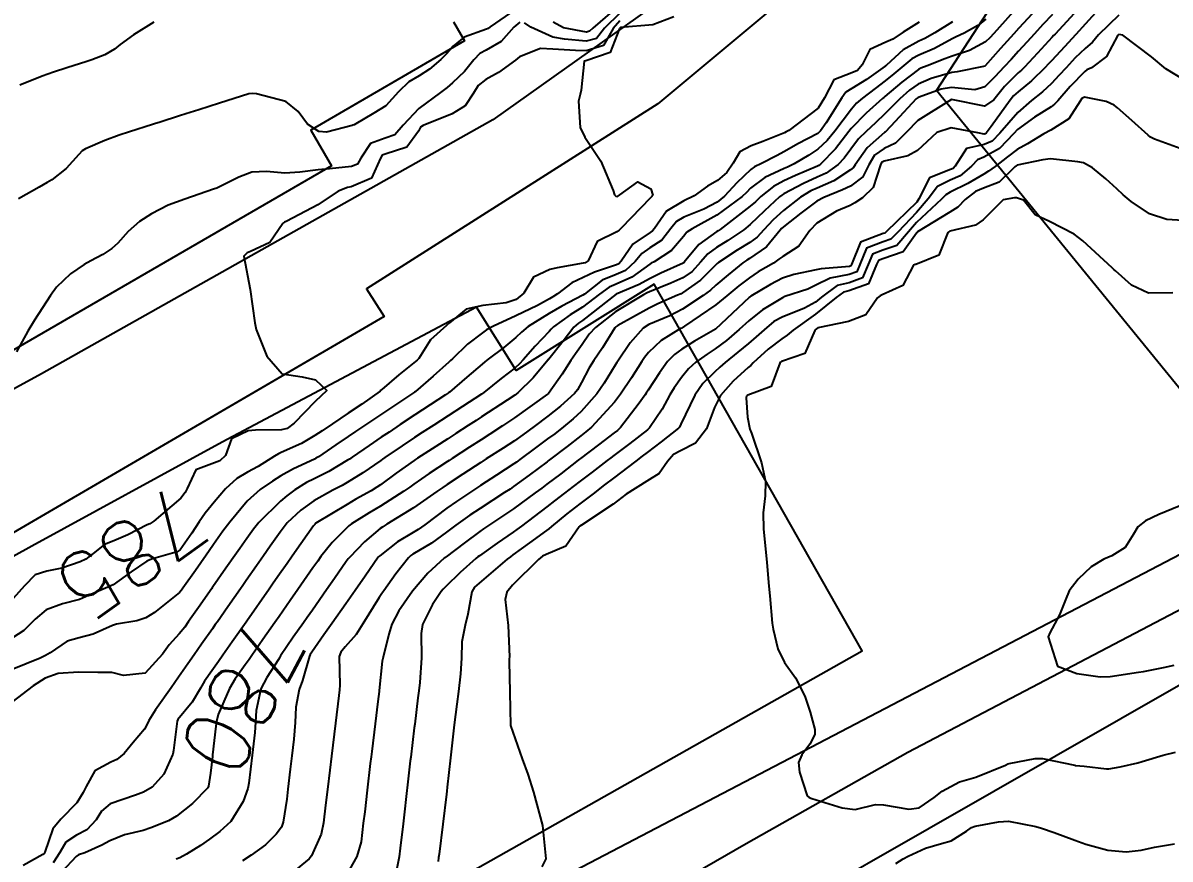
# Model space of a CAD drawing. Header units: metres. Extents: x 318500 to 325275, y 7408834 to 7428799.
# Drawn here: x 321352.7 to 321421.7, y 7423865.1 to 7423915.4 of the extents above; entities that cross this region are included whole.
import ezdxf
from ezdxf.enums import TextEntityAlignment as Align

# ---------------------------------------------------------------- set-up
doc = ezdxf.new("R2010")
doc.units = ezdxf.units.M
doc.header["$MEASUREMENT"] = 0
for name, color, linetype in [('Cotas', 45, 'Continuous'), ('Curvas de Nivel 1m', 11, 'Continuous'), ('Curvas de Nivel 5m', 15, 'Continuous'), ('Edificações', 30, 'Continuous'), ('Vias Primárias', 230, 'Continuous')]:
    doc.layers.add(name, color=color, linetype=linetype)
doc.styles.add('Style-STANDARD', font='STANDARD.shx')

msp = doc.modelspace()

# ---------------------------------------------------------------- linework, layer by layer
at = {"layer": 'Curvas de Nivel 1m', "flags": 128}
for points, elevation in [([(321382.603, 7423916.4), (321380.795, 7423915.157), (321380.69, 7423915.056), (321380.588, 7423915.007), (321379.235, 7423914.518), (321378.572, 7423913.983), (321378.202, 7423913.549), (321377.848, 7423913.191), (321377.153, 7423912.599), (321376.545, 7423912.198), (321375.909, 7423911.849), (321375.292, 7423911.229), (321374.522, 7423910.406), (321373.803, 7423909.961), (321372.634, 7423909.259), (321372.544, 7423909.225), (321372.509, 7423909.213), (321370.971, 7423908.815), (321370.503, 7423908.843), (321369.819, 7423909.3), (321369.268, 7423910.059), (321368.523, 7423910.65), (321366.75, 7423911.115), (321366.528, 7423911.141), (321366.299, 7423911.115), (321364.522, 7423910.549), (321363.285, 7423910.156), (321362.515, 7423909.913), (321362.13, 7423909.788), (321360.973, 7423909.415), (321360.622, 7423909.305), (321360.508, 7423909.265), (321359.116, 7423908.826), (321358.498, 7423908.625), (321357.645, 7423908.31), (321356.485, 7423907.806), (321356.276, 7423907.68), (321356.081, 7423907.476), (321355.322, 7423906.632), (321354.457, 7423905.955), (321354.175, 7423905.784), (321353.683, 7423905.512), (321352.443, 7423904.797)], 788), ([(321412.607, 7423916.453), (321411.085, 7423914.753), (321410.85, 7423914.492), (321410.582, 7423914.242), (321409.615, 7423913.729), (321408.569, 7423913.377), (321408.138, 7423913.215), (321407.082, 7423912.802), (321406.702, 7423912.664), (321406.557, 7423912.591), (321405.55, 7423911.82), (321404.532, 7423910.952), (321404.467, 7423910.904), (321404.393, 7423910.841), (321403.416, 7423909.956), (321402.512, 7423909.032), (321402.376, 7423908.862), (321401.559, 7423907.809), (321400.659, 7423906.887), (321400.555, 7423906.813), (321400.478, 7423906.772), (321399.168, 7423906.211), (321398.464, 7423905.882), (321397.843, 7423905.542), (321397.08, 7423904.934), (321396.757, 7423904.627), (321396.444, 7423904.352), (321394.64, 7423902.967), (321394.516, 7423902.882), (321394.428, 7423902.828), (321393.346, 7423902.056), (321392.473, 7423900.999), (321392.44, 7423900.959), (321392.399, 7423900.935), (321391.067, 7423900.336), (321390.384, 7423899.982), (321389.764, 7423899.644), (321388.37, 7423899.063), (321386.354, 7423897.487), (321386.113, 7423897.322), (321385.837, 7423897.085), (321385.183, 7423896.246), (321384.321, 7423895.166), (321384.288, 7423895.133), (321384.265, 7423895.101), (321383.392, 7423894.026), (321382.476, 7423893.127), (321382.289, 7423892.987), (321381.835, 7423892.686), (321380.275, 7423891.684), (321379.96, 7423891.476), (321379.484, 7423891.168), (321378.749, 7423890.689), (321378.258, 7423890.374), (321377.534, 7423889.908), (321376.443, 7423889.207), (321376.322, 7423889.126), (321376.238, 7423889.069), (321375.158, 7423888.294), (321374.216, 7423887.607), (321373.999, 7423887.457), (321373.64, 7423887.246), (321372.73, 7423886.729), (321372.202, 7423886.42), (321370.332, 7423885.288), (321370.255, 7423885.223), (321370.188, 7423885.14), (321369.423, 7423884.046), (321368.9, 7423883.303), (321368.594, 7423882.865), (321368.144, 7423882.22), (321367.766, 7423881.685), (321367.513, 7423881.319), (321366.169, 7423879.397), (321366.127, 7423879.34), (321365.293, 7423878.151), (321364.735, 7423877.36), (321364.465, 7423876.973), (321364.066, 7423876.405), (321363.635, 7423875.795), (321363.388, 7423875.377), (321362.888, 7423874.535), (321362.031, 7423873.478), (321361.99, 7423873.391), (321361.776, 7423871.621), (321361.728, 7423871.394), (321361.185, 7423870.199), (321360.493, 7423869.412), (321359.967, 7423869.106), (321359.477, 7423868.94), (321357.96, 7423868.41), (321357.446, 7423867.964), (321357.117, 7423867.458), (321356.559, 7423866.846), (321355.936, 7423866.529), (321355.3, 7423866.109), (321354.924, 7423865.485), (321354.528, 7423864.873)], 781), ([(321416.377, 7423916.453), (321414.763, 7423914.707), (321414.679, 7423914.618), (321414.587, 7423914.517), (321413.716, 7423913.57), (321412.932, 7423912.724), (321412.744, 7423912.541), (321412.555, 7423912.374), (321411.729, 7423911.556), (321411.081, 7423910.752), (321410.526, 7423910.367), (321408.53, 7423910.78), (321406.517, 7423909.516), (321405.832, 7423908.82), (321405.18, 7423908.149), (321404.495, 7423907.827), (321403.903, 7423907.431), (321403.566, 7423906.849), (321403.205, 7423906.116), (321402.461, 7423905.571), (321401.976, 7423905.348), (321400.87, 7423904.884), (321400.448, 7423904.668), (321399.484, 7423903.948), (321398.432, 7423903.12), (321398.327, 7423903.025), (321398.24, 7423902.922), (321397.426, 7423901.919), (321396.404, 7423901.22), (321396.228, 7423901.117), (321395.988, 7423900.946), (321395.109, 7423900.24), (321394.379, 7423899.603), (321394.042, 7423899.308), (321393.61, 7423898.981), (321392.362, 7423898.16), (321391.597, 7423897.768), (321390.352, 7423897.246), (321390, 7423897.025), (321389.224, 7423896.149), (321388.48, 7423895.048), (321388.418, 7423894.949), (321388.316, 7423894.79), (321387.652, 7423893.708), (321387.208, 7423893.066), (321386.279, 7423892.001), (321385.8, 7423891.56), (321385.216, 7423891.091), (321384.683, 7423890.677), (321384.259, 7423890.36), (321383.539, 7423889.823), (321382.596, 7423889.125), (321382.393, 7423888.972), (321382.236, 7423888.863), (321381.186, 7423888.185), (321380.216, 7423887.56), (321379.974, 7423887.402), (321379.612, 7423887.166), (321378.772, 7423886.607), (321378.2, 7423886.196), (321376.88, 7423885.2), (321376.479, 7423884.912), (321376.183, 7423884.733), (321375.234, 7423884.164), (321374.161, 7423883.328), (321374.117, 7423883.285), (321374.075, 7423883.241), (321373.28, 7423882.106), (321372.683, 7423881.252), (321372.122, 7423880.45), (321371.299, 7423879.272), (321370.807, 7423878.572), (321370.084, 7423877.54), (321369.979, 7423877.393), (321369.933, 7423877.291), (321369.518, 7423875.836), (321369.323, 7423875.297), (321369.111, 7423874.228), (321369.08, 7423873.299), (321369.005, 7423872.31), (321368.882, 7423871.301), (321368.788, 7423870.506), (321368.645, 7423869.303), (321368.574, 7423868.701), (321368.369, 7423867.306), (321368.252, 7423867.001), (321367.939, 7423866.581), (321367.301, 7423865.948), (321366.439, 7423865.332), (321365.916, 7423864.975)], 778), ([(321417.822, 7423916.662), (321416.596, 7423915.328), (321416.006, 7423914.689), (321415.326, 7423913.952), (321414.566, 7423913.132), (321414.359, 7423912.907), (321414.173, 7423912.706), (321413.357, 7423911.909), (321412.538, 7423911.24), (321412.274, 7423910.993), (321412.065, 7423910.737), (321410.921, 7423909.161), (321410.617, 7423908.758), (321410.566, 7423908.702), (321410.509, 7423908.685), (321410.123, 7423908.764), (321408.513, 7423909.072), (321407.66, 7423908.793), (321407.065, 7423908.238), (321406.493, 7423907.705), (321405.921, 7423907.386), (321404.483, 7423907.066), (321404.337, 7423906.987), (321404.265, 7423906.842), (321403.821, 7423905.485), (321403.181, 7423904.853), (321402.734, 7423904.57), (321402.445, 7423904.407), (321401.631, 7423904.062), (321400.434, 7423903.335), (321400.012, 7423902.896), (321399.368, 7423901.954), (321398.406, 7423901.334), (321398.161, 7423901.165), (321397.828, 7423900.926), (321396.921, 7423900.406), (321396.387, 7423900.055), (321395.759, 7423899.57), (321395.039, 7423898.96), (321394.364, 7423898.42), (321392.494, 7423897.141), (321392.35, 7423897.047), (321392.322, 7423897.029), (321392.254, 7423897.001), (321391.075, 7423896.276), (321390.328, 7423895.564), (321390.089, 7423895.258), (321389.928, 7423895.026), (321389.303, 7423894.037), (321388.648, 7423893.045), (321388.285, 7423892.57), (321386.897, 7423891.071), (321386.563, 7423890.778), (321386.262, 7423890.55), (321385.431, 7423889.91), (321384.377, 7423889.099), (321384.3, 7423889.038), (321384.238, 7423888.993), (321383.155, 7423888.187), (321382.216, 7423887.497), (321381.998, 7423887.348), (321381.673, 7423887.138), (321380.2, 7423886.185), (321379.588, 7423885.774), (321378.749, 7423885.174), (321378.428, 7423884.936), (321378.184, 7423884.75), (321377.269, 7423884.098), (321376.163, 7423883.425), (321376.033, 7423883.341), (321375.89, 7423883.214), (321375.132, 7423882.238), (321374.406, 7423881.227), (321374.294, 7423881.063), (321374.126, 7423880.826), (321373.142, 7423879.245), (321372.744, 7423878.607), (321372.089, 7423877.85), (321371.817, 7423877.532), (321371.725, 7423877.265), (321371.761, 7423875.557), (321371.747, 7423875.265), (321371.7, 7423874.919), (321371.503, 7423873.268), (321371.343, 7423871.937), (321371.263, 7423871.271), (321371.165, 7423870.446), (321371.027, 7423869.274), (321370.912, 7423868.33), (321370.786, 7423867.277), (321370.634, 7423866.585), (321370.067, 7423865.288), (321369.918, 7423865.102), (321368.93, 7423864.279)], 777), ([(321388.604, 7423916.469), (321386.986, 7423915.074), (321386.785, 7423914.879), (321386.586, 7423914.83), (321385.211, 7423915.094), (321384.593, 7423915.421)], 788), ([(321414.602, 7423915.898), (321414.033, 7423915.279), (321413.52, 7423914.721), (321413.071, 7423914.234), (321412.574, 7423913.691), (321412.118, 7423913.186), (321411.702, 7423912.743), (321411.152, 7423912.15), (321410.542, 7423911.532), (321409.943, 7423911.362), (321408.541, 7423911.499), (321407.92, 7423911.408), (321406.531, 7423910.902), (321406.475, 7423910.867), (321406.412, 7423910.812), (321405.144, 7423909.458), (321404.576, 7423908.839), (321404.542, 7423908.807), (321404.509, 7423908.784), (321403.47, 7423907.876), (321402.75, 7423906.857), (321402.643, 7423906.693), (321402.475, 7423906.539), (321401.46, 7423905.881), (321400.458, 7423905.436), (321400.077, 7423905.274), (321399.47, 7423904.905), (321398.442, 7423904.11), (321397.813, 7423903.549), (321397.25, 7423902.932), (321396.857, 7423902.502), (321396.419, 7423902.179), (321395.656, 7423901.706), (321394.539, 7423900.968), (321394.459, 7423900.91), (321394.398, 7423900.849), (321393.454, 7423899.914), (321392.372, 7423899.14), (321392.279, 7423899.093), (321392.06, 7423899.003), (321390.892, 7423898.487), (321390.362, 7423898.231), (321388.477, 7423897.174), (321388.35, 7423897.094), (321388.304, 7423897.051), (321387.561, 7423895.832), (321387.041, 7423895.069), (321386.758, 7423894.628), (321386.3, 7423893.763), (321386.055, 7423893.321), (321385.865, 7423893.084), (321385.039, 7423892.335), (321384.276, 7423891.726), (321383.449, 7423891.112), (321382.771, 7423890.613), (321382.257, 7423890.248), (321381.588, 7423889.802), (321380.571, 7423889.155), (321380.37, 7423889.026), (321380.237, 7423888.941), (321379.161, 7423888.236), (321378.217, 7423887.623), (321377.952, 7423887.445), (321377.589, 7423887.189), (321376.2, 7423886.217), (321374.598, 7423885.234), (321374.346, 7423885.079), (321374.186, 7423884.969), (321373.251, 7423884.172), (321372.358, 7423883.258), (321372.271, 7423883.145), (321372.156, 7423882.985), (321371.444, 7423881.967), (321370.958, 7423881.278), (321370.118, 7423880.071), (321369.796, 7423879.61), (321369.577, 7423879.295), (321368.968, 7423878.43), (321368.206, 7423877.309), (321368.155, 7423877.233), (321368.077, 7423877.099), (321367.375, 7423876.006), (321367.026, 7423875.325), (321366.737, 7423874.03), (321366.699, 7423873.33), (321366.654, 7423872.697), (321366.494, 7423871.333), (321366.297, 7423869.657), (321366.229, 7423869.336), (321365.962, 7423868.56), (321365.211, 7423867.351), (321364.551, 7423866.751), (321363.934, 7423866.289), (321363.395, 7423865.908), (321362.547, 7423865.384), (321362.144, 7423865.161), (321361.917, 7423865.082)], 779), ([(321418.602, 7423915.848), (321417.379, 7423914.668), (321417.022, 7423914.235), (321416.577, 7423913.845), (321415.969, 7423913.289), (321415.431, 7423912.691), (321415.016, 7423912.233), (321414.546, 7423911.734), (321414.012, 7423911.234), (321413.35, 7423910.718), (321412.523, 7423910.001), (321411.445, 7423908.746), (321410.99, 7423908.265), (321410.5, 7423908.068), (321409.432, 7423907.835), (321408.76, 7423906.777), (321408.629, 7423906.627), (321408.477, 7423906.573), (321407.211, 7423906.057), (321406.58, 7423904.808), (321406.448, 7423904.611), (321404.621, 7423902.837), (321404.522, 7423902.746), (321404.428, 7423902.714), (321403.077, 7423902.197), (321402.533, 7423900.859), (321402.495, 7423900.763), (321402.398, 7423900.727), (321400.697, 7423900.584), (321400.395, 7423900.53), (321399.051, 7423900.249), (321398.387, 7423900.035), (321397.666, 7423899.642), (321396.482, 7423898.939), (321396.415, 7423898.894), (321396.369, 7423898.86), (321394.35, 7423896.97), (321393.094, 7423896.233), (321392.331, 7423895.764), (321391.883, 7423895.448), (321391.461, 7423895.009), (321390.981, 7423894.343), (321390.294, 7423893.284), (321390.192, 7423893.121), (321390.124, 7423893.022), (321389.693, 7423892.437), (321388.64, 7423891.044), (321388.451, 7423890.863), (321388.265, 7423890.721), (321387.316, 7423890.002), (321386.242, 7423889.188), (321386.18, 7423889.142), (321386.103, 7423889.081), (321385.049, 7423888.27), (321384.218, 7423887.637), (321383.914, 7423887.405), (321383.518, 7423887.11), (321382.2, 7423886.15), (321380.708, 7423885.152), (321380.396, 7423884.948), (321380.185, 7423884.797), (321379.247, 7423884.097), (321378.161, 7423883.269), (321378.11, 7423883.232), (321378.037, 7423883.182), (321377.05, 7423882.293), (321376.13, 7423881.21), (321375.309, 7423880.028), (321374.885, 7423879.222), (321374.711, 7423878.614), (321374.368, 7423877.227), (321374.32, 7423876.985), (321374.13, 7423875.229), (321374.123, 7423875.165), (321374.05, 7423874.569), (321373.887, 7423873.232), (321373.681, 7423871.559), (321373.643, 7423871.235), (321373.595, 7423870.835), (321373.41, 7423869.239), (321373.263, 7423867.938), (321373.177, 7423867.242), (321373.044, 7423866.132), (321372.793, 7423865.247), (321371.904, 7423863.684)], 776), ([(321388.599, 7423915.975), (321387.681, 7423915.064), (321387.199, 7423914.453), (321386.578, 7423914.286), (321385.266, 7423914.407), (321384.581, 7423914.532), (321383.254, 7423915.12), (321382.861, 7423915.395)], 787), ([(321408.597, 7423915.458), (321407.531, 7423914.796), (321406.943, 7423914.446), (321406.582, 7423914.28), (321405.63, 7423913.769), (321404.621, 7423912.839), (321404.59, 7423912.809), (321404.559, 7423912.787), (321403.423, 7423911.975), (321402.539, 7423911.439), (321402.186, 7423911.215), (321401.939, 7423910.869), (321401.012, 7423909.38), (321400.66, 7423908.888), (321400.592, 7423908.805), (321400.508, 7423908.738), (321399.301, 7423908.105), (321398.491, 7423907.648), (321398.022, 7423907.389), (321397.121, 7423906.934), (321396.693, 7423906.722), (321396.475, 7423906.576), (321395.642, 7423905.772), (321394.9, 7423904.963), (321394.446, 7423904.597), (321393.65, 7423904.19), (321392.437, 7423903.707), (321391.999, 7423903.44), (321391.672, 7423903.008), (321391.122, 7423902.31), (321390.412, 7423901.845), (321389.923, 7423901.511), (321389.529, 7423901.033), (321388.935, 7423900.499), (321388.388, 7423900.258), (321387.539, 7423899.906), (321386.472, 7423899.078), (321386.369, 7423899.007), (321385.109, 7423898.346), (321384.358, 7423897.904), (321383.091, 7423897.119), (321382.682, 7423896.788), (321382.34, 7423896.452), (321381.616, 7423895.855), (321380.686, 7423895.155), (321380.479, 7423894.996), (321380.316, 7423894.867), (321379.396, 7423894.077), (321378.363, 7423893.179), (321378.323, 7423893.146), (321378.289, 7423893.127), (321378.118, 7423893.012), (321376.276, 7423891.814), (321375.387, 7423891.223), (321374.726, 7423890.77), (321374.258, 7423890.46), (321373.529, 7423889.969), (321372.499, 7423889.257), (321372.344, 7423889.153), (321372.237, 7423889.082), (321371.1, 7423888.404), (321370.22, 7423887.966), (321369.771, 7423887.74), (321369.057, 7423887.302), (321368.57, 7423886.943), (321368.203, 7423886.62), (321366.896, 7423885.329), (321366.575, 7423884.943), (321366.176, 7423884.378), (321365.746, 7423883.767), (321365.454, 7423883.351), (321364.917, 7423882.59), (321364.132, 7423881.47), (321364.089, 7423881.412), (321364.062, 7423881.371), (321363.268, 7423880.229), (321362.677, 7423879.384), (321362.445, 7423879.047), (321362.099, 7423878.629), (321361.51, 7423877.978), (321361.11, 7423877.405), (321360.063, 7423876.262), (321358.762, 7423876.141), (321358.063, 7423876.319), (321357.215, 7423876.306), (321356.063, 7423876.335), (321354.826, 7423876.253), (321354.057, 7423875.968), (321353.324, 7423875.511), (321352.04, 7423874.522)], 783), ([(321406.596, 7423915.437), (321405.641, 7423914.824), (321405.002, 7423914.416), (321404.581, 7423914.231), (321403.636, 7423913.788), (321403.165, 7423912.854), (321402.89, 7423912.522), (321402.553, 7423912.379), (321401.471, 7423911.951), (321400.899, 7423910.884), (321400.524, 7423910.261), (321398.756, 7423908.916), (321398.601, 7423908.827), (321398.508, 7423908.781), (321397.187, 7423908.246), (321396.496, 7423907.997), (321395.813, 7423907.628), (321395.417, 7423906.956), (321395.039, 7423906.394), (321394.464, 7423905.908), (321393.874, 7423905.563), (321393.058, 7423904.991), (321392.447, 7423904.681), (321391.4, 7423904.051), (321390.679, 7423903.018), (321390.573, 7423902.873), (321390.426, 7423902.779), (321389.371, 7423902.081), (321388.687, 7423901.046), (321388.548, 7423900.898), (321388.397, 7423900.834), (321387.067, 7423900.393), (321386.385, 7423900.08), (321385.721, 7423899.746), (321384.842, 7423899.095), (321384.563, 7423898.903), (321384.367, 7423898.794), (321383.645, 7423898.393), (321382.356, 7423897.764), (321380.997, 7423897.15), (321380.587, 7423896.916), (321380.344, 7423896.74), (321379.45, 7423896.052), (321378.542, 7423895.178), (321378.427, 7423895.07), (321378.317, 7423894.971), (321377.371, 7423894.127), (321376.306, 7423893.21), (321376.29, 7423893.197), (321376.251, 7423893.172), (321374.276, 7423891.848), (321373.913, 7423891.604), (321373.373, 7423891.249), (321372.708, 7423890.811), (321372.259, 7423890.508), (321371.523, 7423889.999), (321370.481, 7423889.286), (321370.331, 7423889.196), (321370.238, 7423889.147), (321368.975, 7423888.556), (321368.222, 7423888.134), (321367.709, 7423887.826), (321366.974, 7423887.329), (321366.203, 7423886.616), (321365.145, 7423885.356), (321364.735, 7423884.808), (321364.17, 7423884.009), (321363.904, 7423883.633), (321363.723, 7423883.374), (321363.08, 7423882.446), (321362.335, 7423881.388), (321362.252, 7423881.265), (321362.127, 7423881.127), (321360.633, 7423879.93), (321360.112, 7423879.604), (321359.563, 7423879.428), (321358.332, 7423879.221), (321358.105, 7423879.144), (321356.936, 7423878.623), (321356.094, 7423878.399), (321355.367, 7423878.205), (321354.351, 7423877.496), (321354.077, 7423877.325), (321353.742, 7423877.172), (321352.065, 7423876.499)], 784), ([(321388.595, 7423915.516), (321388.207, 7423915.056), (321387.614, 7423914.025), (321386.569, 7423913.711), (321385.931, 7423913.725), (321384.571, 7423913.806), (321383.832, 7423913.85), (321382.563, 7423913.339), (321382.449, 7423913.245), (321382.317, 7423913.134), (321381.305, 7423912.392), (321380.542, 7423911.971), (321380.091, 7423911.61), (321379.795, 7423911.167), (321379.305, 7423910.389), (321378.517, 7423909.921), (321376.766, 7423909.206), (321376.608, 7423909.109), (321376.505, 7423908.879), (321375.793, 7423907.918), (321374.484, 7423907.479), (321374.306, 7423907.419), (321374.206, 7423907.243), (321373.669, 7423906.041), (321372.454, 7423905.521), (321372.23, 7423905.487), (321371.667, 7423905.272), (321370.442, 7423904.443), (321368.573, 7423903.459), (321368.431, 7423903.389), (321368.386, 7423903.365), (321368.346, 7423903.321), (321367.557, 7423902.184), (321366.404, 7423901.627), (321366.194, 7423901.552), (321365.986, 7423901.346), (321366.37, 7423899.34), (321366.662, 7423897.337), (321366.74, 7423896.94), (321367.371, 7423895.329), (321368.304, 7423894.283), (321369.502, 7423894.102), (321370.299, 7423893.917), (321370.991, 7423893.279), (321370.283, 7423892.605), (321369.013, 7423891.303), (321368.593, 7423890.979), (321368.264, 7423890.898), (321366.706, 7423890.891), (321366.263, 7423890.845), (321365.253, 7423890.357), (321364.889, 7423889.36), (321364.56, 7423889.04), (321364.233, 7423888.915), (321363.105, 7423888.503), (321362.579, 7423887.386), (321362.466, 7423887.129), (321362.204, 7423886.803), (321360.593, 7423885.414), (321360.343, 7423885.262), (321360.187, 7423885.19), (321359.015, 7423884.6), (321358.172, 7423884.241), (321357.617, 7423884.007), (321356.947, 7423883.462), (321356.497, 7423883.125), (321356.152, 7423882.96), (321355.052, 7423882.581), (321354.144, 7423882.401), (321353.456, 7423882.195), (321352.816, 7423881.52), (321352.122, 7423880.754)], 786), ([(321382.593, 7423915.43), (321382.228, 7423915.135), (321381.46, 7423914.263), (321380.569, 7423913.754), (321380.178, 7423913.551), (321379.825, 7423913.167), (321379.257, 7423912.465), (321378.539, 7423911.773), (321378.219, 7423911.501), (321377.81, 7423911.191), (321376.52, 7423910.227), (321375.58, 7423909.224), (321375.08, 7423908.653), (321374.498, 7423908.444), (321373.61, 7423908.133), (321373.034, 7423907.254), (321372.837, 7423906.894), (321372.472, 7423906.746), (321371.139, 7423906.611), (321370.469, 7423906.539), (321369.363, 7423906.41), (321368.465, 7423906.341), (321367.361, 7423906.437), (321366.466, 7423906.405), (321365.7, 7423906.113), (321364.452, 7423905.479), (321364.376, 7423905.446), (321364.163, 7423905.374), (321362.444, 7423904.791), (321361.437, 7423904.413), (321360.435, 7423903.908), (321359.726, 7423903.431), (321359.033, 7423902.829), (321358.41, 7423902.143), (321358.054, 7423901.805), (321357.509, 7423901.459), (321356.789, 7423901.071), (321356.391, 7423900.848), (321355.569, 7423900.295), (321354.741, 7423899.494), (321354.365, 7423898.989), (321353.416, 7423897.514), (321353.008, 7423896.852), (321352.321, 7423895.604)], 787), ([(321360.59, 7423915.42), (321359.352, 7423914.665), (321358.57, 7423914.09), (321358.214, 7423913.807), (321357.638, 7423913.464), (321356.863, 7423913.168), (321356.554, 7423913.07), (321355.356, 7423912.684), (321354.544, 7423912.422), (321353.866, 7423912.184), (321352.532, 7423911.641)], 789), ([(321410.598, 7423915.608), (321410.13, 7423915.23), (321409.295, 7423914.773), (321408.816, 7423914.548), (321408.585, 7423914.432), (321407.518, 7423913.854), (321406.57, 7423913.444), (321406.156, 7423913.226), (321405.665, 7423912.823), (321405.071, 7423912.314), (321404.546, 7423911.895), (321403.946, 7423911.438), (321403.182, 7423910.853), (321402.833, 7423910.551), (321402.523, 7423910.204), (321401.523, 7423908.875), (321401.073, 7423908.31), (321400.493, 7423907.788), (321399.953, 7423907.434), (321399.084, 7423906.911), (321398.689, 7423906.705), (321398.475, 7423906.619), (321397.318, 7423906.08), (321396.458, 7423905.442), (321396.206, 7423905.191), (321395.951, 7423904.947), (321394.439, 7423903.824), (321392.945, 7423902.992), (321392.636, 7423902.788), (321392.423, 7423902.534), (321391.713, 7423901.704), (321390.663, 7423901.017), (321390.482, 7423900.936), (321390.398, 7423900.881), (321389.327, 7423900.095), (321388.379, 7423899.671), (321387.951, 7423899.481), (321387.378, 7423899.065), (321386.362, 7423898.295), (321385.623, 7423897.822), (321384.602, 7423897.097), (321384.478, 7423896.968), (321384.346, 7423896.82), (321383.503, 7423895.942), (321382.79, 7423895.123), (321382.573, 7423894.869), (321382.313, 7423894.635), (321381.457, 7423893.988), (321380.422, 7423893.158), (321380.289, 7423893.062), (321379.141, 7423892.312), (321378.276, 7423891.746), (321377.413, 7423891.193), (321376.72, 7423890.747), (321376.259, 7423890.447), (321375.523, 7423889.949), (321374.478, 7423889.236), (321374.339, 7423889.138), (321374.237, 7423889.065), (321373.156, 7423888.32), (321372.217, 7423887.735), (321371.913, 7423887.566), (321371.341, 7423887.273), (321370.203, 7423886.628), (321369.426, 7423886.07), (321368.599, 7423885.306), (321368.412, 7423885.082), (321368.182, 7423884.754), (321367.585, 7423883.902), (321367.177, 7423883.325), (321366.757, 7423882.725), (321366.138, 7423881.846), (321365.928, 7423881.548), (321365.786, 7423881.345), (321365.034, 7423880.271), (321364.403, 7423879.366), (321364.28, 7423879.195), (321364.104, 7423878.939), (321363.453, 7423878.013), (321363.012, 7423877.381), (321362.626, 7423876.83), (321362.059, 7423876.023), (321361.622, 7423875.396), (321360.685, 7423874.059), (321360.283, 7423873.416), (321360.202, 7423873.243), (321360.022, 7423872.909), (321359.335, 7423872.105), (321358.802, 7423871.438), (321358.369, 7423871.07), (321357.992, 7423870.922), (321357.042, 7423870.401), (321356.524, 7423869.464), (321356.344, 7423869.089), (321355.96, 7423868.475), (321354.992, 7423867.484), (321354.522, 7423866.911), (321354.031, 7423865.498), (321353.995, 7423865.422), (321353.918, 7423865.367), (321352.721, 7423864.705)], 782), ([(321422.497, 7423907.748), (321420.748, 7423908.384), (321420.508, 7423908.513), (321420.354, 7423908.632), (321419.389, 7423909.511), (321418.526, 7423910.267), (321418.312, 7423910.438), (321417.827, 7423910.661), (321416.534, 7423910.927), (321416.372, 7423910.842), (321416.264, 7423910.683), (321415.597, 7423909.612), (321414.512, 7423908.936), (321414.091, 7423908.706), (321413.105, 7423908.117), (321412.496, 7423907.767), (321411.898, 7423907.33), (321411.17, 7423906.75), (321410.764, 7423906.467), (321410.473, 7423906.292), (321409.511, 7423905.723), (321408.456, 7423905.198), (321408.194, 7423905.043), (321407.939, 7423904.788), (321406.436, 7423903.381), (321405.953, 7423902.817), (321405.253, 7423901.992), (321404.413, 7423901.709), (321403.787, 7423901.469), (321403.532, 7423900.849), (321403.193, 7423900.047), (321402.383, 7423899.753), (321401.668, 7423899.583), (321400.724, 7423898.885), (321400.367, 7423898.591), (321399.698, 7423898.235), (321398.358, 7423897.691), (321397.865, 7423897.415), (321397.278, 7423896.931), (321396.787, 7423896.492), (321396.337, 7423896.103), (321395.702, 7423895.577), (321394.936, 7423894.961), (321394.611, 7423894.67), (321394.311, 7423894.395), (321393.591, 7423893.69), (321393.099, 7423892.988), (321392.272, 7423891.239), (321392.195, 7423891.077), (321392.131, 7423891.001), (321391.083, 7423890.187), (321390.248, 7423889.55), (321389.948, 7423889.32), (321389.569, 7423889.03), (321388.224, 7423888.004), (321387.683, 7423887.593), (321386.992, 7423887.068), (321386.204, 7423886.466), (321385.421, 7423885.865), (321384.499, 7423885.097), (321384.332, 7423884.954), (321384.186, 7423884.848), (321383.173, 7423884.117), (321382.164, 7423883.382), (321382.017, 7423883.278), (321381.83, 7423883.135), (321380.138, 7423881.695), (321379.857, 7423881.44), (321379.692, 7423881.164), (321379.461, 7423879.822), (321379.296, 7423879.168), (321379.11, 7423878.155), (321379.083, 7423877.17), (321379.017, 7423876.224), (321378.893, 7423875.172), (321378.801, 7423874.417), (321378.649, 7423873.171), (321378.581, 7423872.613), (321378.412, 7423871.174), (321378.217, 7423869.411), (321378.194, 7423869.177), (321378.169, 7423868.985), (321377.95, 7423867.18), (321377.731, 7423865.375), (321377.707, 7423865.183), (321377.68, 7423864.946)], 774), ([(321422.443, 7423903.491), (321421.485, 7423903.569), (321420.449, 7423903.895), (321419.343, 7423904.637), (321418.867, 7423905.049), (321418.468, 7423905.406), (321417.811, 7423905.998), (321417.011, 7423906.672), (321416.484, 7423906.964), (321416.143, 7423907.026), (321414.488, 7423907.21), (321414.035, 7423907.158), (321412.482, 7423906.83), (321412.418, 7423906.794), (321412.353, 7423906.732), (321411.4, 7423905.812), (321410.46, 7423905.437), (321409.988, 7423905.234), (321409.366, 7423904.771), (321408.911, 7423904.309), (321408.442, 7423904.007), (321406.49, 7423902.809), (321406.457, 7423902.782), (321406.429, 7423902.728), (321405.626, 7423901.608), (321404.405, 7423901.202), (321404.145, 7423901.101), (321404.038, 7423900.844), (321403.544, 7423899.687), (321402.376, 7423899.264), (321402.055, 7423899.185), (321401.611, 7423898.871), (321400.36, 7423897.862), (321399.025, 7423896.91), (321398.652, 7423896.609), (321398.342, 7423896.378), (321397.508, 7423895.753), (321396.62, 7423894.937), (321396.469, 7423894.787), (321396.316, 7423894.651), (321395.421, 7423893.835), (321394.656, 7423892.965), (321394.283, 7423892.256), (321393.818, 7423890.977), (321393.148, 7423890.096), (321392.25, 7423889.646), (321391.834, 7423889.416), (321391.461, 7423889.008), (321390.956, 7423888.289), (321390.228, 7423887.826), (321388.987, 7423887.038), (321388.204, 7423886.427), (321386.293, 7423885.18), (321386.19, 7423885.11), (321386.175, 7423885.095), (321386.159, 7423885.08), (321385.348, 7423883.912), (321384.165, 7423883.416), (321383.95, 7423883.316), (321383.704, 7423883.107), (321382.144, 7423881.562), (321381.804, 7423881.135), (321381.709, 7423880.712), (321381.88, 7423879.133), (321381.966, 7423877.248), (321381.954, 7423877.132), (321381.947, 7423877), (321381.981, 7423875.131), (321382.03, 7423873.13), (321382.718, 7423871.119), (321383.065, 7423870.188), (321383.406, 7423869.109), (321383.95, 7423867.1), (321384.153, 7423865.098), (321383.915, 7423864.617)], 773), ([(321421.836, 7423899.155), (321420.385, 7423899.136), (321419.36, 7423899.605), (321418.398, 7423900.472), (321418.306, 7423900.558), (321418.204, 7423900.653), (321416.424, 7423902.281), (321415.913, 7423902.685), (321414.437, 7423903.433), (321413.56, 7423903.832), (321412.875, 7423904.724), (321412.452, 7423904.868), (321412.326, 7423904.858), (321411.654, 7423904.742), (321410.438, 7423903.549), (321409.985, 7423903.214), (321408.431, 7423902.853), (321408.325, 7423902.782), (321407.778, 7423901.421), (321406.401, 7423900.859), (321406.361, 7423900.85), (321406.263, 7423900.812), (321405.607, 7423899.596), (321404.373, 7423899.035), (321404.255, 7423898.958), (321404.098, 7423898.843), (321403.386, 7423897.824), (321402.356, 7423897.418), (321400.509, 7423897.045), (321400.35, 7423896.923), (321400.326, 7423896.89), (321399.728, 7423895.5), (321398.321, 7423895.01), (321398.26, 7423894.982), (321398.222, 7423894.921), (321397.705, 7423893.52), (321396.291, 7423893.003), (321396.249, 7423892.983), (321396.218, 7423892.941), (321396.19, 7423892.842), (321396.277, 7423891.66), (321396.416, 7423890.939), (321396.505, 7423890.699), (321397.12, 7423888.931), (321397.352, 7423887.805), (321397.331, 7423886.929), (321397.226, 7423885.908), (321397.236, 7423884.93), (321397.35, 7423883.75), (321397.434, 7423882.927), (321397.564, 7423881.508), (321397.622, 7423880.925), (321397.762, 7423879.277), (321397.813, 7423878.923), (321398.092, 7423877.737), (321398.496, 7423876.914), (321399.161, 7423875.994), (321399.717, 7423874.895), (321400.045, 7423873.921), (321400.315, 7423872.886), (321400.328, 7423872.583), (321400.017, 7423872.002), (321399.537, 7423871.367), (321399.343, 7423870.9), (321399.403, 7423870.308), (321399.867, 7423868.892), (321399.978, 7423868.788), (321400.137, 7423868.728), (321401.97, 7423868.169), (321402.745, 7423868.076), (321403.973, 7423868.364), (321404.444, 7423868.361), (321405.969, 7423868.084), (321406.59, 7423868.181), (321407.5, 7423868.787), (321407.984, 7423869.182), (321409.025, 7423869.735), (321409.993, 7423870.021), (321411.777, 7423870.733), (321411.921, 7423870.812), (321412.002, 7423870.839), (321413.565, 7423871.148), (321414.007, 7423871.146), (321415.948, 7423870.733), (321416.001, 7423870.721), (321416.524, 7423870.672), (321417.861, 7423870.514), (321417.999, 7423870.515), (321418.68, 7423870.64), (321419.744, 7423870.884), (321420.005, 7423870.949), (321421.272, 7423871.347), (321422.014, 7423871.518)], 772), ([(321422.216, 7423886.326), (321421.004, 7423885.816), (321420.202, 7423885.425), (321419.749, 7423885.075), (321419.485, 7423884.631), (321418.978, 7423883.838), (321418.17, 7423883.335), (321417.694, 7423883.13), (321416.94, 7423882.668), (321416.152, 7423881.923), (321415.614, 7423881.217), (321415.391, 7423880.687), (321415.033, 7423879.784), (321414.453, 7423878.697), (321414.355, 7423878.448), (321414.912, 7423876.692), (321416.076, 7423876.26), (321417.471, 7423876.056), (321418.074, 7423876.076), (321419.778, 7423876.326), (321420.078, 7423876.38), (321421.287, 7423876.608), (321421.928, 7423876.756)], 771), ([(321405.201, 7423864.821), (321405.64, 7423865.098), (321405.927, 7423865.255), (321406.983, 7423865.746), (321407.939, 7423866.018), (321408.526, 7423866.189), (321409.433, 7423866.765), (321409.736, 7423866.98), (321409.955, 7423867.065), (321411.364, 7423867.334), (321411.96, 7423867.377), (321413.613, 7423867.047), (321413.954, 7423866.948), (321414.703, 7423866.692), (321415.943, 7423866.234), (321416.624, 7423865.986), (321417.935, 7423865.618), (321419.034, 7423865.533), (321419.935, 7423865.634), (321420.751, 7423865.799), (321421.941, 7423865.997)], 773)]:
    msp.add_lwpolyline(points, dxfattribs=dict(at, elevation=elevation))
at = {"layer": 'Curvas de Nivel 5m', "flags": 128}
for points, elevation in [([(321391.846, 7423915.759), (321390.592, 7423915.261), (321388.647, 7423915.106), (321388.59, 7423915.075), (321388.572, 7423915.05), (321388.028, 7423913.598), (321386.56, 7423913.099), (321386.541, 7423913.099), (321386.458, 7423913.081), (321386.277, 7423911.34), (321386.215, 7423911.083), (321386.117, 7423910.676), (321386.212, 7423909.083), (321386.501, 7423908.503), (321387.451, 7423907.065), (321388.206, 7423905.302), (321388.286, 7423905.052), (321388.356, 7423904.958), (321388.449, 7423904.947), (321388.606, 7423905.048), (321389.674, 7423905.819), (321390.456, 7423905.399), (321390.586, 7423905.019), (321390.53, 7423904.938), (321390.448, 7423904.859), (321388.679, 7423903.046), (321388.559, 7423902.917), (321388.426, 7423902.812), (321387.241, 7423902.245), (321386.7, 7423901.076), (321386.515, 7423900.962), (321386.398, 7423900.929), (321384.836, 7423900.653), (321384.392, 7423900.552), (321383.4, 7423900.1), (321382.836, 7423899.123), (321382.366, 7423898.745), (321381.763, 7423898.538), (321380.362, 7423898.393), (321379.363, 7423898.167), (321378.352, 7423897.342), (321378.171, 7423897.183), (321377.216, 7423896.317), (321376.506, 7423895.207), (321376.424, 7423895.103), (321376.317, 7423895.017), (321375.311, 7423894.219), (321374.291, 7423893.338), (321374.241, 7423893.29), (321374.181, 7423893.241), (321373.085, 7423892.449), (321372.276, 7423891.907), (321371.326, 7423891.274), (321370.699, 7423890.848), (321370.259, 7423890.561), (321369.455, 7423890.095), (321368.243, 7423889.537), (321368.087, 7423889.468), (321367.837, 7423889.316), (321366.852, 7423888.709), (321366.225, 7423888.371), (321365.583, 7423887.986), (321364.889, 7423887.36), (321364.202, 7423886.562), (321363.674, 7423885.896), (321363.315, 7423885.379), (321362.863, 7423884.7), (321362.165, 7423883.698), (321361.992, 7423883.563), (321361.418, 7423883.401), (321360.438, 7423883.134), (321360.154, 7423883), (321359.213, 7423882.365), (321358.132, 7423881.588), (321358.044, 7423881.538), (321357.825, 7423881.453), (321356.65, 7423880.94), (321356.122, 7423880.706), (321355.085, 7423880.451), (321354.116, 7423880.074), (321353.451, 7423879.51), (321352.774, 7423878.846), (321352.093, 7423878.403)], 785), ([(321413.386, 7423915.938), (321412.593, 7423915.069), (321412.288, 7423914.735), (321411.487, 7423913.836), (321410.561, 7423912.796), (321410.54, 7423912.781), (321410.457, 7423912.761), (321408.88, 7423912.451), (321408.554, 7423912.394), (321407.311, 7423912.036), (321406.543, 7423911.699), (321406.012, 7423911.344), (321405.441, 7423910.826), (321404.521, 7423909.91), (321403.979, 7423909.382), (321403.406, 7423908.851), (321402.956, 7423908.403), (321402.494, 7423907.792), (321402.094, 7423907.257), (321401.716, 7423906.871), (321401.003, 7423906.351), (321400.468, 7423906.098), (321399.633, 7423905.732), (321398.453, 7423905.094), (321398.344, 7423905.028), (321398.206, 7423904.922), (321397.294, 7423904.079), (321396.433, 7423903.257), (321396.059, 7423902.946), (321395.085, 7423902.295), (321394.414, 7423901.872), (321393.899, 7423901.487), (321393.454, 7423900.984), (321392.947, 7423900.437), (321392.386, 7423900.057), (321391.666, 7423899.722), (321390.373, 7423899.203), (321390.248, 7423899.146), (321390.016, 7423899.025), (321388.36, 7423898.025), (321387.13, 7423897.068), (321386.759, 7423896.659), (321386.335, 7423896.049), (321385.928, 7423895.482), (321385.662, 7423895.087), (321385.138, 7423894.261), (321384.307, 7423893.1), (321384.241, 7423893.053), (321382.275, 7423891.633), (321381.546, 7423891.141), (321380.774, 7423890.64), (321380.257, 7423890.31), (321379.559, 7423889.858), (321378.511, 7423889.177), (321378.346, 7423889.071), (321378.237, 7423888.999), (321377.145, 7423888.278), (321376.216, 7423887.637), (321375.967, 7423887.46), (321375.622, 7423887.219), (321374.201, 7423886.314), (321373.534, 7423885.91), (321372.476, 7423885.257), (321372.313, 7423885.134), (321372.186, 7423885.017), (321371.309, 7423884.137), (321370.624, 7423883.283), (321370.434, 7423883.008), (321370.15, 7423882.609), (321369.604, 7423881.83), (321369.232, 7423881.299), (321368.779, 7423880.648), (321368.114, 7423879.69), (321367.849, 7423879.314), (321367.131, 7423878.288), (321366.472, 7423877.334), (321366.311, 7423877.102), (321366.071, 7423876.767), (321365.475, 7423875.932), (321365.129, 7423875.354), (321364.46, 7423873.789), (321364.346, 7423873.365), (321364.308, 7423873.083), (321364.12, 7423871.368), (321364.106, 7423871.261), (321363.983, 7423870.264), (321363.875, 7423869.467), (321363.827, 7423869.371), (321362.916, 7423868.425), (321361.953, 7423867.664), (321361.475, 7423867.397), (321360.398, 7423866.959), (321359.941, 7423866.818), (321358.821, 7423866.552), (321357.931, 7423866.186), (321357.458, 7423865.924), (321356.436, 7423865.465), (321356.046, 7423865.342), (321355.917, 7423865.248), (321355.062, 7423864.323)], 780), ([(321422.55, 7423911.937), (321421.433, 7423912.617), (321420.571, 7423913.335), (321418.836, 7423914.648), (321418.59, 7423914.692), (321418.54, 7423914.651), (321417.86, 7423913.371), (321416.954, 7423912.674), (321416.68, 7423912.556), (321416.557, 7423912.459), (321415.679, 7423911.552), (321414.926, 7423910.696), (321414.737, 7423910.489), (321414.526, 7423910.334), (321413.526, 7423909.721), (321412.512, 7423908.969), (321412.281, 7423908.733), (321411.418, 7423907.824), (321410.488, 7423907.303), (321410.108, 7423907.141), (321409.737, 7423906.767), (321409.066, 7423906.179), (321408.467, 7423905.924), (321407.703, 7423905.55), (321407.141, 7423904.8), (321406.442, 7423903.983), (321405.337, 7423902.826), (321404.887, 7423902.369), (321404.421, 7423902.213), (321403.432, 7423901.832), (321403.033, 7423900.854), (321402.844, 7423900.404), (321402.391, 7423900.244), (321401.237, 7423900.027), (321400.381, 7423899.603), (321399.905, 7423899.369), (321398.528, 7423898.918), (321398.369, 7423898.849), (321397.173, 7423898.121), (321396.355, 7423897.473), (321395.782, 7423896.949), (321395.017, 7423896.283), (321394.332, 7423895.776), (321393.845, 7423895.459), (321393.167, 7423894.987), (321392.723, 7423894.585), (321392.306, 7423894.06), (321391.864, 7423893.437), (321391.61, 7423893.007), (321391.145, 7423892.148), (321390.392, 7423891.019), (321390.33, 7423890.958), (321390.268, 7423890.912), (321389.199, 7423890.093), (321388.245, 7423889.363), (321388.066, 7423889.229), (321387.84, 7423889.056), (321386.931, 7423888.368), (321386.221, 7423887.826), (321385.797, 7423887.503), (321385.264, 7423887.089), (321384.669, 7423886.632), (321384.202, 7423886.271), (321382.697, 7423885.122), (321382.409, 7423884.904), (321382.184, 7423884.745), (321381.219, 7423884.1), (321380.163, 7423883.336), (321380.061, 7423883.261), (321379.939, 7423883.162), (321378.998, 7423882.321), (321378.135, 7423881.487), (321377.981, 7423881.334), (321377.857, 7423881.184), (321377.334, 7423880.403), (321376.728, 7423879.201), (321376.648, 7423878.656), (321376.679, 7423877.201), (321376.571, 7423875.709), (321376.511, 7423875.203), (321376.462, 7423874.796), (321376.267, 7423873.206), (321376.242, 7423872.991), (321376.025, 7423871.21), (321375.998, 7423871.003), (321375.81, 7423869.383), (321375.791, 7423869.212), (321375.608, 7423867.561), (321375.568, 7423867.214), (321375.389, 7423865.755), (321375.326, 7423865.216), (321375.102, 7423864.024)], 775)]:
    msp.add_lwpolyline(points, dxfattribs=dict(at, elevation=elevation))
at = {"layer": 'Edificações'}
for points in [[(321443.771, 7424004.079), (321483.352, 7423992.289), (321469.288, 7423931.706), (321459.736, 7423904.738), (321427.603, 7423886.839), (321407.633, 7423911.321), (321419.267, 7423929.203), (321425.194, 7423925.346), (321428.294, 7423933.537), (321422.172, 7423935.854), (321426.047, 7423947.471), (321435.709, 7423945.486), (321444.497, 7423975.671), (321436.855, 7423977.895)], [(321330.527, 7423837.623), (321369.522, 7423858.616), (321403.161, 7423877.619), (321390.671, 7423899.66), (321382.376, 7423894.468), (321379.991, 7423898.279), (321364.692, 7423890.166), (321353.247, 7423883.913), (321344.297, 7423878.957), (321335.515, 7423874.207), (321338.191, 7423869.4), (321340.513, 7423870.692), (321343.305, 7423865.677), (321349.539, 7423869.147), (321351.922, 7423864.866), (321320.643, 7423848.042), (321326.566, 7423838.152)], [(321449.249, 7423891.017), (321357.497, 7423838.478), (321337.953, 7423828.507), (321310.179, 7423819.132), (321310.731, 7423809.217), (321419.434, 7423804.058), (321427.008, 7423803.921), (321433.567, 7423825.67), (321459.823, 7423813.225), (321477.877, 7423832.464), (321475.301, 7423855.432), (321475.42, 7423865.531), (321470.265, 7423867.989), (321475.889, 7423884.956), (321459.315, 7423890.45)]]:
    msp.add_lwpolyline(points, close=True, dxfattribs=at)
msp.add_lwpolyline([(321378.598, 7423915.442), (321379.259, 7423914.302), (321370.015, 7423908.941), (321371.268, 7423906.78), (321343.534, 7423890.728)], dxfattribs=at)
at = {"layer": 'Vias Primárias'}
for points in [[(321460.629, 7424094.981), (321447.2, 7424053.901), (321435.189, 7424016.986, -0.020592), (321424.073, 7423980.954, 0.016477), (321416.869, 7423958.27, -0.036479), (321408.952, 7423936.407, -0.106769), (321400.432, 7423924.797), (321392.583, 7423917.844), (321380.972, 7423909.55), (321353.832, 7423894.269), (321312.653, 7423871.761), (321293.722, 7423860.688), (321283.428, 7423853.181), (321277.619, 7423845.442)], [(321457.505, 7424062.553), (321452.555, 7424047.237), (321446.386, 7424027.798), (321441.734, 7424013.153), (321440.94, 7424010.457), (321438.69, 7424011.119), (321428.935, 7423977.99), (321422.955, 7423960.799), (321417.064, 7423940.511), (321411.92, 7423931.221), (321403.514, 7423921.056), (321390.879, 7423910.509), (321373.376, 7423899.384), (321374.435, 7423897.718), (321352.121, 7423884.716), (321326.368, 7423870.52), (321305.918, 7423859.816), (321293.859, 7423852.901, 0.128666), (321281.251, 7423840.513, 5.819744)], [(321287.334, 7423828.067, 0.173239), (321291.531, 7423826.927, 0.054767), (321301.565, 7423826.631, 0.077351), (321311.013, 7423828.796, -0.010084), (321316.436, 7423832.356), (321325.836, 7423836.077), (321329.774, 7423834.301), (321351.21, 7423844.471), (321384.13, 7423863.49), (321433.835, 7423889.466), (321456.425, 7423900.828), (321461.048, 7423900.998), (321483.796, 7423898.762, 0.347636), (321489.258, 7423902.272, -0.02589), (321495.147, 7423916.919, 0.028274), (321513.407, 7423962.968, 0.022859)], [(321290.838, 7423818.707), (321304.927, 7423821.966), (321319.096, 7423826.203), (321340.362, 7423835.042), (321357.902, 7423843.794), (321377.097, 7423855.027), (321396.2, 7423866.031), (321405.915, 7423871.513), (321430.723, 7423884.537), (321447.844, 7423892.629), (321459.43, 7423896.397), (321478.594, 7423894.129), (321478.423, 7423892.018), (321479.621, 7423891.921, -0.460825), (321483.555, 7423886.391), (321482.39, 7423881.733), (321480.128, 7423865.611), (321480.128, 7423848.19), (321482.24, 7423833.757), (321483.993, 7423827.019), (321498.208, 7423785.054, -0.120895)]]:
    msp.add_lwpolyline(points, format="xyb", dxfattribs=at)

# ---------------------------------------------------------------- texts
at = {"layer": 'Cotas', "style": 'Style-STANDARD'}
for s, rotation, p in [('785', 215.37752, (321359.235, 7423883.473, 785)), ('780', 242.34428, (321365.916, 7423874.831, 780))]:
    msp.add_text(s, height=4, rotation=rotation, dxfattribs=at).set_placement(p, align=Align.MIDDLE_CENTER)

doc.saveas('drawing.dxf')
